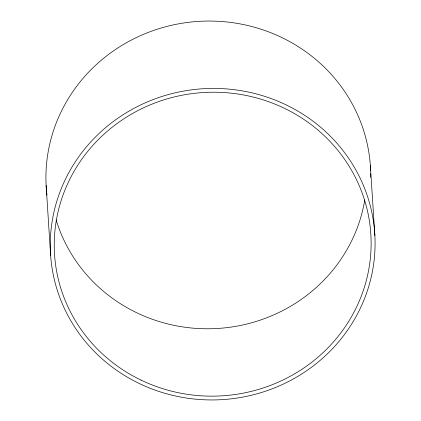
<?xml version="1.0" encoding="UTF-8"?>
<svg xmlns="http://www.w3.org/2000/svg" width="421" height="421" viewBox="0 0 421 421"><rect width="100%" height="100%" fill="white"/><g stroke="black" fill="none" stroke-linecap="round" stroke-linejoin="round"><path stroke-width="0.63" d="M370.348 165.453L374.874 235.539A162.427 155.738 -3.7 0 1 138.63 383.199A162.427 155.738 -3.7 0 1 124.532 113.817A162.427 155.738 -3.7 0 1 374.874 235.539M46.126 185.461L50.652 255.547M46.51 190.887A162.427 155.738 -3.7 0 1 198.77 21.371A162.427 155.738 -3.7 0 1 370.633 170.884M370.701 173.599A162.427 155.738 -3.7 0 1 370.712 177.409M46.957 195.212A162.427 155.738 -3.7 0 1 46.557 191.429M364.786 199.912A158.464 151.939 -3.7 0 1 218.125 328.438A158.464 151.939 -3.7 0 1 56.135 219.873M141.114 380.137A158.464 151.939 -3.7 0 0 370.88 235.018A158.464 151.939 -3.7 0 0 126.042 117.401A158.464 151.939 -3.7 0 0 141.114 380.137"/></g></svg>
